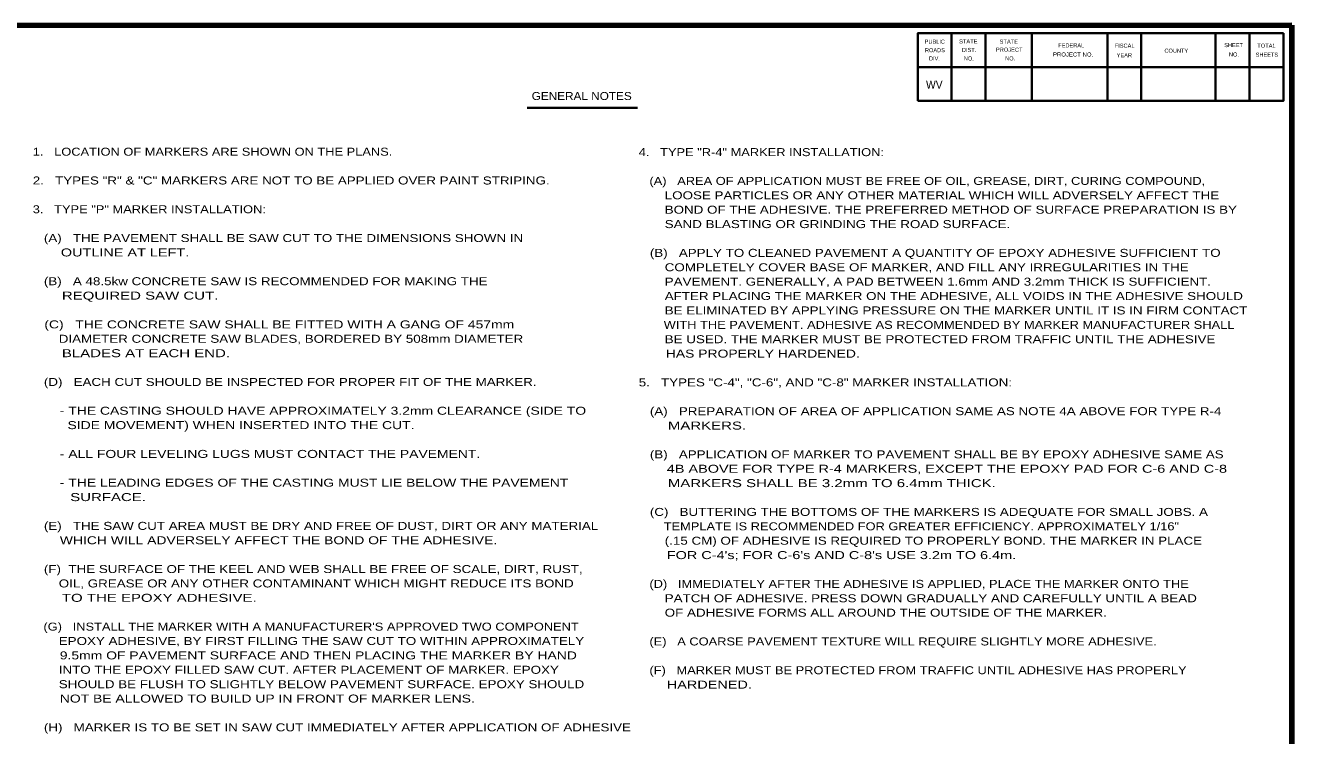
# Model space of a CAD drawing. Extents: x -123 to 733, y -76 to 468.
# Drawn here: x 251.4 to 726.2, y 195 to 461.6 of the extents above; entities that cross this region are included whole.
import ezdxf
from ezdxf.enums import TextEntityAlignment as Align

# ---------------------------------------------------------------- set-up
doc = ezdxf.new("R2010")
doc.units = 0
doc.header["$LTSCALE"] = 1.2
doc.layers.add('1', color=7, linetype='Continuous', lineweight=53)
doc.layers.add('61', color=7, linetype='Continuous', lineweight=35)

msp = doc.modelspace()

# ---------------------------------------------------------------- linework, layer by layer
at = {"layer": '1', "lineweight": 158}
msp.add_line((726.161, -64.517), (726.161, 461.583), dxfattribs=at)
at = {"layer": '1', "lineweight": 13}
msp.add_line((726.161, -64.517), (726.161, 461.583), dxfattribs=at)
at = {"layer": '1', "lineweight": 35}
msp.add_line((439.577, 430.679), (480.899, 430.679), dxfattribs=at)
at = {"layer": '1', "lineweight": 158}
msp.add_lwpolyline([(726.161, 461.583), (-65.539, 461.483), (-65.439, -64.517)], dxfattribs=at)
at = {"layer": '61'}
for p, q in [((598.661, 458.583), (598.661, 433.183)), ((611.361, 458.583), (611.361, 433.183)), ((628.761, 458.583), (628.761, 433.183)), ((657.061, 458.583), (657.061, 433.183)), ((669.761, 458.583), (669.761, 433.183)), ((697.661, 458.583), (697.661, 433.183)), ((710.361, 458.583), (710.361, 433.183)), ((723.061, 445.883), (585.961, 445.883))]:
    msp.add_line(p, q, dxfattribs=at)
for points in [[(723.061, 458.583), (585.961, 458.583), (585.961, 433.183)], [(723.061, 458.583), (723.061, 433.183), (585.961, 433.183)]]:
    msp.add_lwpolyline(points, dxfattribs=at)

# ---------------------------------------------------------------- texts
at = {"layer": '1'}
for s, height, width, p in [('WV', 3.048, 0.95, (589.061, 437.783)), ('1.   LOCATION OF MARKERS ARE SHOWN ON THE PLANS.', 3, 1.2, (254.149, 412.656)), ('4.   TYPE "R-4" MARKER INSTALLATION:', 3, 1.2, (481.347, 412.491)), ('2.   TYPES "R" & "C" MARKERS ARE NOT TO BE APPLIED OVER PAINT STRIPING.', 3, 1.25, (254.149, 401.856)), ('   (A)   AREA OF APPLICATION MUST BE FREE OF OIL, GREASE, DIRT, CURING COMPOUND,', 3, 1.2, (481.347, 401.691)), ('       LOOSE PARTICLES OR ANY OTHER MATERIAL WHICH WILL ADVERSELY AFFECT THE', 3, 1.25, (481.347, 396.291)), ('3.   TYPE "P" MARKER INSTALLATION:', 3, 1.2, (254.149, 391.056)), ('       BOND OF THE ADHESIVE. THE PREFERRED METHOD OF SURFACE PREPARATION IS BY', 3, 1.25, (481.347, 390.891)), ('       SAND BLASTING OR GRINDING THE ROAD SURFACE.', 3, 1.25, (481.347, 385.491)), ('   (A)   THE PAVEMENT SHALL BE SAW CUT TO THE DIMENSIONS SHOWN IN', 3, 1.25, (254.149, 380.256)), ('       OUTLINE AT LEFT.', 3, 1.35, (254.149, 374.856)), ('   (B)   APPLY TO CLEANED PAVEMENT A QUANTITY OF EPOXY ADHESIVE SUFFICIENT TO', 3, 1.25, (481.347, 374.691)), ('       COMPLETELY COVER BASE OF MARKER, AND FILL ANY IRREGULARITIES IN THE', 3, 1.25, (481.347, 369.291)), ('   (B)   A 48.5kw CONCRETE SAW IS RECOMMENDED FOR MAKING THE', 3, 1.25, (254.149, 364.056)), ('       PAVEMENT. GENERALLY, A PAD BETWEEN 1.6mm AND 3.2mm THICK IS SUFFICIENT.', 3, 1.25, (481.347, 363.891)), ('       REQUIRED SAW CUT.', 3, 1.4, (254.149, 358.656)), ('       AFTER PLACING THE MARKER ON THE ADHESIVE, ALL VOIDS IN THE ADHESIVE SHOULD', 3, 1.25, (481.347, 358.491)), ('       BE ELIMINATED BY APPLYING PRESSURE ON THE MARKER UNTIL IT IS IN FIRM CONTACT', 3, 1.25, (481.347, 353.091)), ('   (C)   THE CONCRETE SAW SHALL BE FITTED WITH A GANG OF 457mm', 3, 1.3, (254.149, 347.856)), ('       WITH THE PAVEMENT. ADHESIVE AS RECOMMENDED BY MARKER MANUFACTURER SHALL', 3, 1.2, (481.347, 347.691)), ('       DIAMETER CONCRETE SAW BLADES, BORDERED BY 508mm DIAMETER', 3, 1.25, (254.149, 342.456)), ('       BE USED. THE MARKER MUST BE PROTECTED FROM TRAFFIC UNTIL THE ADHESIVE', 3, 1.25, (481.347, 342.291)), ('       BLADES AT EACH END.', 3, 1.4, (254.149, 337.056)), ('       HAS PROPERLY HARDENED.', 3, 1.3, (481.347, 336.891)), ('   (D)   EACH CUT SHOULD BE INSPECTED FOR PROPER FIT OF THE MARKER.', 3, 1.25, (254.149, 326.256)), ('5.   TYPES "C-4", "C-6", AND "C-8" MARKER INSTALLATION:', 3, 1.25, (481.347, 326.091)), ('       - THE CASTING SHOULD HAVE APPROXIMATELY 3.2mm CLEARANCE (SIDE TO', 3, 1.3, (254.149, 315.456)), ('   (A)   PREPARATION OF AREA OF APPLICATION SAME AS NOTE 4A ABOVE FOR TYPE R-4', 3, 1.25, (481.347, 315.291)), ('         SIDE MOVEMENT) WHEN INSERTED INTO THE CUT.', 3, 1.3, (254.149, 310.056)), ('       MARKERS.', 3, 1.4, (481.347, 309.891)), ('       - ALL FOUR LEVELING LUGS MUST CONTACT THE PAVEMENT.', 3, 1.3, (254.149, 299.256)), ('   (B)   APPLICATION OF MARKER TO PAVEMENT SHALL BE BY EPOXY ADHESIVE SAME AS', 3, 1.25, (481.347, 299.091)), ('       4B ABOVE FOR TYPE R-4 MARKERS, EXCEPT THE EPOXY PAD FOR C-6 AND C-8', 3, 1.35, (481.347, 293.691)), ('       - THE LEADING EDGES OF THE CASTING MUST LIE BELOW THE PAVEMENT', 3, 1.3, (254.149, 288.456)), ('       MARKERS SHALL BE 3.2mm TO 6.4mm THICK.', 3, 1.4, (481.347, 288.291)), ('         SURFACE.', 3, 1.4, (254.149, 283.056)), ('   (C)   BUTTERING THE BOTTOMS OF THE MARKERS IS ADEQUATE FOR SMALL JOBS. A', 3, 1.25, (481.347, 277.491)), ('   (E)   THE SAW CUT AREA MUST BE DRY AND FREE OF DUST, DIRT OR ANY MATERIAL', 3, 1.25, (254.149, 272.256)), ('       TEMPLATE IS RECOMMENDED FOR GREATER EFFICIENCY. APPROXIMATELY 1/16"', 3, 1.2, (481.347, 272.091)), ('       WHICH WILL ADVERSELY AFFECT THE BOND OF THE ADHESIVE.', 3, 1.3, (254.149, 266.856)), ('       (.15 CM) OF ADHESIVE IS REQUIRED TO PROPERLY BOND. THE MARKER IN PLACE', 3, 1.25, (481.347, 266.691)), ("       FOR C-4's; FOR C-6's AND C-8's USE 3.2m TO 6.4m.", 3, 1.35, (481.347, 261.291)), ('   (F)  THE SURFACE OF THE KEEL AND WEB SHALL BE FREE OF SCALE, DIRT, RUST,', 3, 1.25, (254.149, 256.056)), ('       OIL, GREASE OR ANY OTHER CONTAMINANT WHICH MIGHT REDUCE ITS BOND', 3, 1.25, (254.149, 250.656)), ('   (D)   IMMEDIATELY AFTER THE ADHESIVE IS APPLIED, PLACE THE MARKER ONTO THE', 3, 1.2, (481.347, 250.491)), ('       TO THE EPOXY ADHESIVE.', 3, 1.4, (254.149, 245.256)), ('       PATCH OF ADHESIVE. PRESS DOWN GRADUALLY AND CAREFULLY UNTIL A BEAD', 3, 1.25, (481.347, 245.091)), ('       OF ADHESIVE FORMS ALL AROUND THE OUTSIDE OF THE MARKER.', 3, 1.25, (481.347, 239.691)), ("   (G)   INSTALL THE MARKER WITH A MANUFACTURER'S APPROVED TWO COMPONENT", 3, 1.2, (254.149, 234.456)), ('       EPOXY ADHESIVE, BY FIRST FILLING THE SAW CUT TO WITHIN APPROXIMATELY', 3, 1.25, (254.149, 229.056)), ('   (E)   A COARSE PAVEMENT TEXTURE WILL REQUIRE SLIGHTLY MORE ADHESIVE.', 3, 1.2, (481.347, 228.891)), ('       9.5mm OF PAVEMENT SURFACE AND THEN PLACING THE MARKER BY HAND', 3, 1.3, (254.149, 223.656)), ('       INTO THE EPOXY FILLED SAW CUT. AFTER PLACEMENT OF MARKER. EPOXY', 3, 1.25, (254.149, 218.256)), ('   (F)   MARKER MUST BE PROTECTED FROM TRAFFIC UNTIL ADHESIVE HAS PROPERLY', 3, 1.2, (481.347, 218.091)), ('       SHOULD BE FLUSH TO SLIGHTLY BELOW PAVEMENT SURFACE. EPOXY SHOULD', 3, 1.25, (254.149, 212.856)), ('       HARDENED. ', 3, 1.35, (481.347, 212.691)), ('       NOT BE ALLOWED TO BUILD UP IN FRONT OF MARKER LENS.', 3, 1.3, (254.149, 207.456)), ('   (H)   MARKER IS TO BE SET IN SAW CUT IMMEDIATELY AFTER APPLICATION OF ADHESIVE', 3, 1.25, (254.149, 196.656))]:
    msp.add_text(s, height=height, dxfattribs=dict(at, width=width)).set_placement(p)
at = {"layer": '1', "width": 1.1}
msp.add_text('GENERAL NOTES', height=3, dxfattribs=at).set_placement((459.976, 433.552), align=Align.CENTER)
at = {"layer": '61'}
for s, height, rotation, p in [('PUBLIC', 1.525, 0.033, (588.561, 454.683)), ('ROADS', 1.525, 0.124, (588.661, 451.483)), ('DIST.', 1.525, 0.056, (602.561, 451.583)), ('FEDERAL', 1.523, 0.007, (638.661, 453.283)), ('FISCAL', 1.525, 359.942, (659.861, 453.183)), ('YEAR', 1.523, 0.105, (660.561, 449.583)), ('COUNTY', 1.523, 0.069, (678.461, 451.283)), ('SHEET', 1.525, 0.059, (700.861, 453.383)), ('SHEETS', 1.523, 359.959, (712.661, 449.783)), ('DIV.', 1.525, 359.932, (590.161, 448.383))]:
    msp.add_text(s, height=height, rotation=rotation, dxfattribs=at).set_placement(p)
for s, rotation, width, p in [('STATE', 0.059, 1.05, (601.461, 454.783)), ('STATE', 0.059, 1.05, (616.661, 454.683)), ('PROJECT', 359.908, 1.05, (615.261, 451.683)), ('PROJECT NO.', 359.922, 1.1, (636.661, 449.883)), ('NO.', 359.852, 0.9, (702.661, 449.883)), ('TOTAL', 359.926, 1.05, (713.261, 453.183)), ('NO.', 359.852, 0.9, (603.261, 448.383)), ('NO.', 0.225, 0.9, (618.761, 448.383))]:
    msp.add_text(s, height=1.525, rotation=rotation, dxfattribs=dict(at, width=width)).set_placement(p)

doc.saveas('drawing.dxf')
